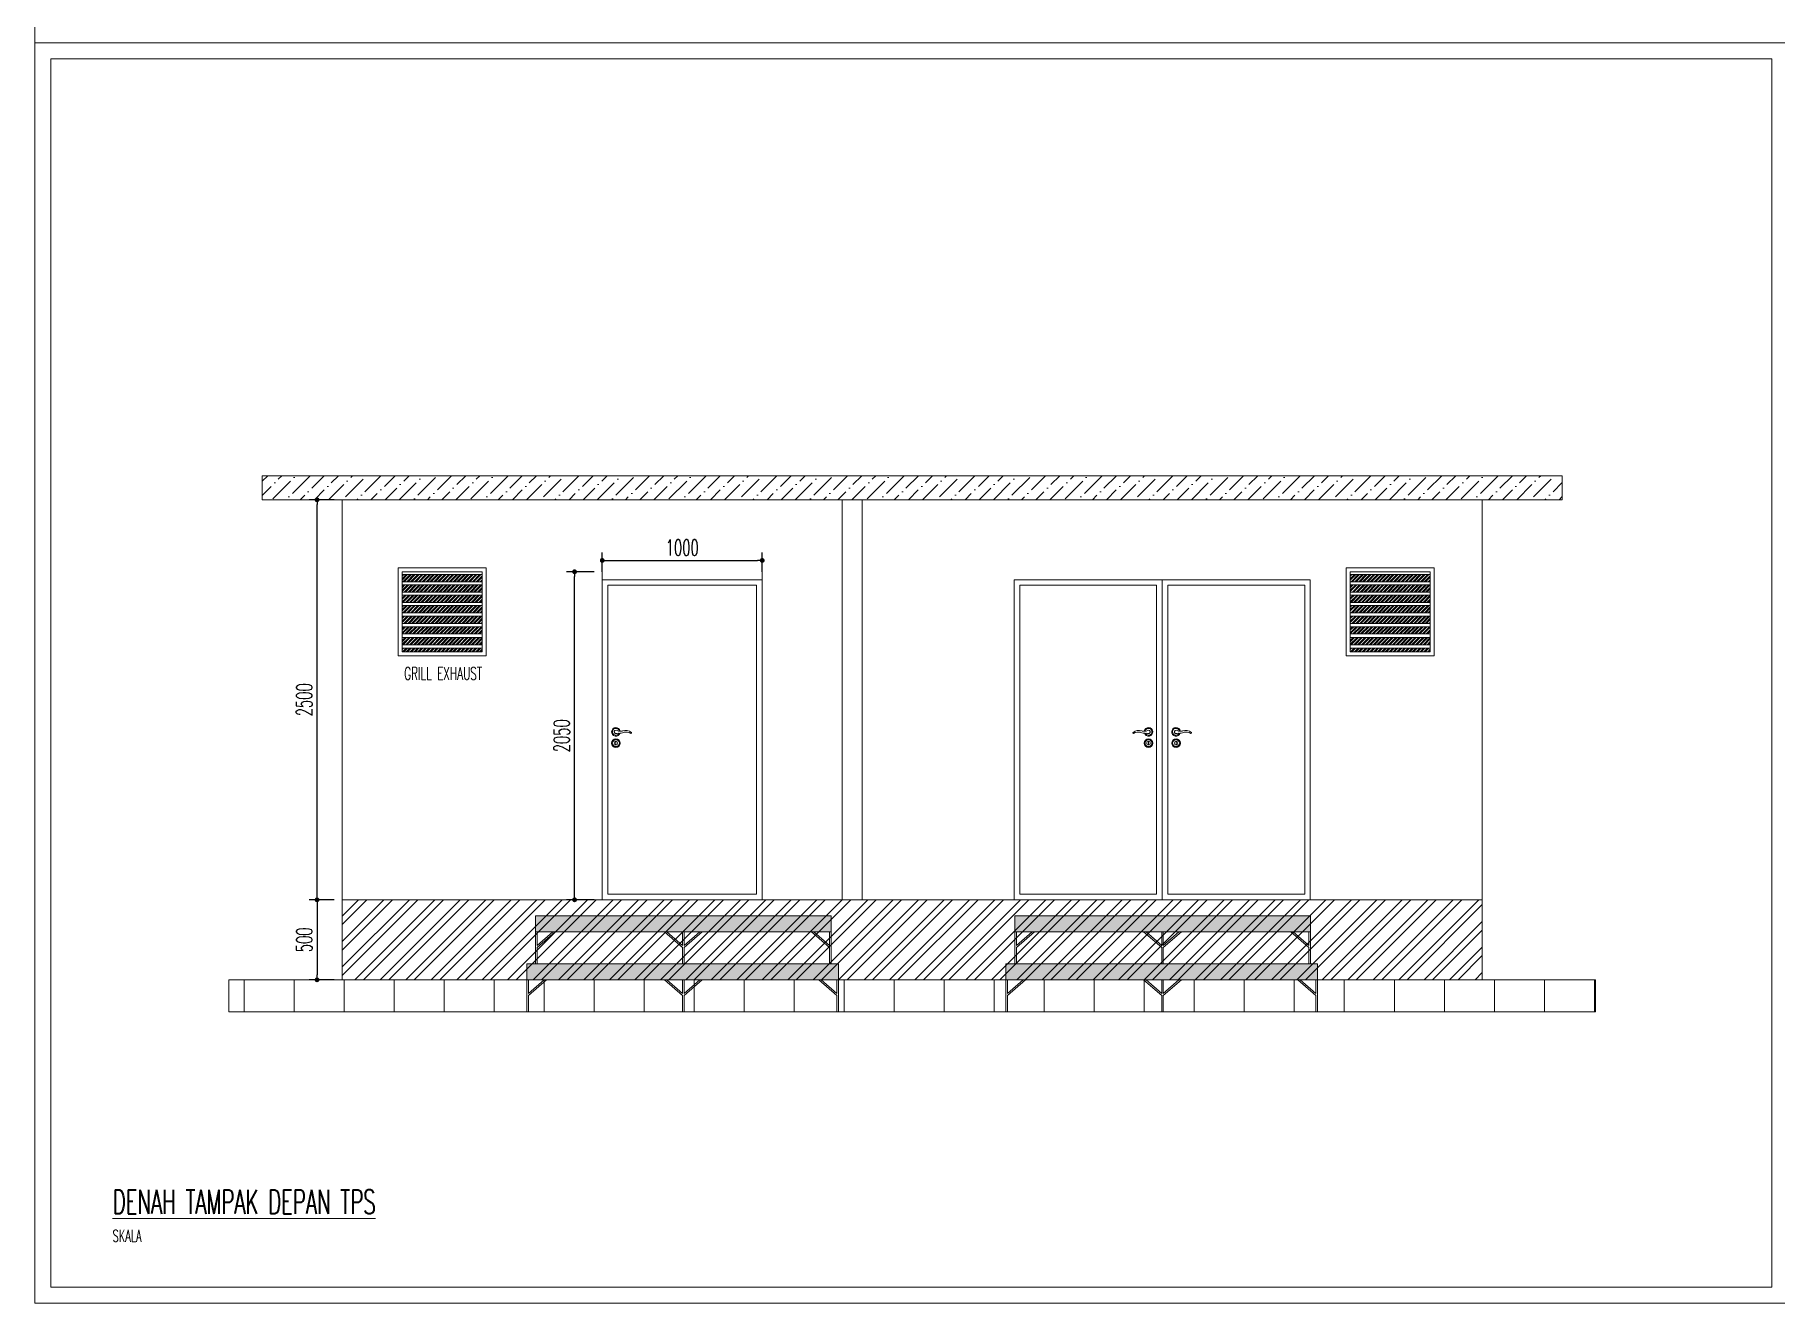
# Model space of a CAD drawing. Header units: millimetres. Extents: x -24432 to 28812, y 5 to 16204.
# Drawn here: x 11 to 10899, y 5 to 7932 of the extents above; entities that cross this region are included whole.
import ezdxf

# ---------------------------------------------------------------- set-up
doc = ezdxf.new("R2010")
doc.units = ezdxf.units.MM
doc.header["$MEASUREMENT"] = 0
for name, color, linetype, lineweight in [('C NOTASI', 3, 'Continuous', 5), ('inst ME', 7, 'Continuous', 13), ('J', 1, 'Continuous', 13)]:
    doc.layers.add(name, color=color, linetype=linetype, lineweight=lineweight)
doc.styles.add('300', font='rs.shx', dxfattribs={"width": 0.6, "height": 100})
doc.dimstyles.new('300', dxfattribs={"dimtxt": 50, "dimasz": 30, "dimexe": 50, "dimexo": 50, "dimgap": 30, "dimtad": 2, "dimdec": 0, "dimzin": 0, "dimtxsty": '300', "dimblk": 'DOT', "dimcen": 0.2, "dimclrd": 1, "dimclre": 1, "dimclrt": 3, "dimadec": 0, "dimazin": 0, "dimtfac": 1, "dimtdec": 0, "dimtix": 1, "dimtmove": 0, "dimatfit": 3, "dimfxl": 1, "dimtolj": 1, "dimtzin": 0, "dimarcsym": 0})

# ---------------------------------------------------------------- blocks, each defined once
blk = doc.blocks.new('Handle-01')
for centre, radius, start, end in [((-67, -55), 64.6, 70.65, 128.4783), ((-31, 66), 62.1, 256.7903, 291.8405), ((0, 0), 30, 198.0295, 169.9627), ((0, 0), 24, 204.5428, 168.2661), ((0, 0), 12, 259.2556, 132.4302), ((-105, -7), 3.6, 119.1006, 286.7307), ((-70, -64), 62.5, 75.7735, 122.6095), ((-12, 119), 130, 250.5926, 267.9682), ((63, 665), 680, 263.3155, 264.7224)]:
    blk.add_arc(centre, radius, start, end)
blk = doc.blocks.new('_Dot')
at = {"color": 0, "lineweight": -2}
blk.add_line((-0.5, 0), (-1, 0), dxfattribs=at)
at = {"color": 0, "const_width": 0.5}
blk.add_lwpolyline([(-0.25, 0, 1), (0.25, 0, 1)], format="xyb", close=True, dxfattribs=at)
blk = doc.blocks.new('*D45')
at = {"color": 1, "lineweight": -2, "transparency": 16777216}
for p, q in [((3557, 4576), (3557, 4697)), ((4557, 4576), (4557, 4697)), ((3587, 4647), (4527, 4647))]:
    blk.add_line(p, q, dxfattribs=at)
at = {"layer": 'Defpoints', "color": 0, "transparency": 16777216}
for p in [(4557, 4647), (3557, 4526), (4557, 4526)]:
    blk.add_point(p, dxfattribs=at)
at = {"color": 1, "lineweight": -2, "transparency": 16777216, "xscale": 30, "yscale": 30, "zscale": 30, "rotation": 180}
blk.add_blockref('_Dot', (3557, 4647), dxfattribs=at)
at = {"color": 1, "lineweight": -2, "transparency": 16777216, "xscale": 30, "yscale": 30, "zscale": 30}
blk.add_blockref('_Dot', (4557, 4647), dxfattribs=at)
at = {"color": 3, "transparency": 16777216, "insert": (4057, 4727), "char_height": 100, "attachment_point": 5, "style": '300'}
blk.add_mtext('\\A1;1000', dxfattribs=at)
blk = doc.blocks.new('*D46')
at = {"color": 1, "lineweight": -2, "transparency": 16777216}
for p, q in [((3507, 4576), (3334, 4576)), ((3384, 2556), (3384, 4546)), ((3507, 2526), (3334, 2526))]:
    blk.add_line(p, q, dxfattribs=at)
at = {"layer": 'Defpoints', "color": 0, "transparency": 16777216}
for p in [(3384, 4576), (3557, 4576), (3557, 2526)]:
    blk.add_point(p, dxfattribs=at)
at = {"color": 1, "lineweight": -2, "transparency": 16777216, "xscale": 30, "yscale": 30, "zscale": 30}
for p, rotation in [((3384, 4576), 90), ((3384, 2526), 270)]:
    blk.add_blockref('_Dot', p, dxfattribs=dict(at, rotation=rotation))
at = {"color": 3, "transparency": 16777216, "insert": (3304, 3551), "char_height": 100, "attachment_point": 5, "rotation": 90, "style": '300'}
blk.add_mtext('\\A1;2050', dxfattribs=at)
blk = doc.blocks.new('*D53')
at = {"color": 1, "lineweight": -2, "transparency": 16777216}
for p, q in [((1882, 2526), (1725, 2526)), ((1775, 2496), (1775, 2056)), ((1882, 2026), (1725, 2026))]:
    blk.add_line(p, q, dxfattribs=at)
at = {"layer": 'Defpoints', "color": 0, "transparency": 16777216}
for p in [(1932, 2526), (1775, 2026), (1932, 2026)]:
    blk.add_point(p, dxfattribs=at)
at = {"color": 1, "lineweight": -2, "transparency": 16777216, "xscale": 30, "yscale": 30, "zscale": 30}
for p, rotation in [((1775, 2526), 90), ((1775, 2026), 270)]:
    blk.add_blockref('_Dot', p, dxfattribs=dict(at, rotation=rotation))
at = {"color": 3, "transparency": 16777216, "insert": (1695, 2276), "char_height": 100, "attachment_point": 5, "rotation": 90, "style": '300'}
blk.add_mtext('\\A1;500', dxfattribs=at)
blk = doc.blocks.new('*D54')
at = {"color": 1, "lineweight": -2, "transparency": 16777216}
for p, q in [((1882, 5026), (1725, 5026)), ((1775, 2556), (1775, 4996)), ((1882, 2526), (1725, 2526))]:
    blk.add_line(p, q, dxfattribs=at)
at = {"layer": 'Defpoints', "color": 0, "transparency": 16777216}
for p in [(1775, 5026), (1932, 5026), (1932, 2526)]:
    blk.add_point(p, dxfattribs=at)
at = {"color": 1, "lineweight": -2, "transparency": 16777216, "xscale": 30, "yscale": 30, "zscale": 30}
for p, rotation in [((1775, 5026), 90), ((1775, 2526), 270)]:
    blk.add_blockref('_Dot', p, dxfattribs=dict(at, rotation=rotation))
at = {"color": 3, "transparency": 16777216, "insert": (1695, 3776), "char_height": 100, "attachment_point": 5, "rotation": 90, "style": '300'}
blk.add_mtext('\\A1;2500', dxfattribs=at)

msp = doc.modelspace()

# ---------------------------------------------------------------- hatches: boundary and pattern name
at = {"layer": 'C NOTASI', "ltscale": 0.15}
h = msp.add_hatch(dxfattribs=at)
h.set_pattern_fill('ANSI32', color=251, scale=45.454545, style=0)
h.set_pattern_definition([(45, (-7007.158, -8.48), (-12.052956, 12.052956), []), (45, (-6999.122, -8.48), (-12.052956, 12.052956), [])])
h.paths.add_polyline_path([(2806.7, 4558.1), (2306.7, 4558.1), (2306.7, 4513), (2806.7, 4513)])
h.paths.add_polyline_path([(2806.7, 4493.9), (2306.7, 4493.9), (2306.7, 4448.9), (2806.7, 4448.9)])
h.paths.add_polyline_path([(2806.7, 4429.8), (2306.7, 4429.8), (2306.7, 4384.7), (2806.7, 4384.7)])
h.paths.add_polyline_path([(2806.7, 4365.6), (2306.7, 4365.6), (2306.7, 4320.5), (2806.7, 4320.5)])
h.paths.add_polyline_path([(2806.7, 4298.9), (2306.7, 4298.9), (2306.7, 4253.8), (2806.7, 4253.8)])
h.paths.add_polyline_path([(2806.7, 4232.3), (2306.7, 4232.3), (2306.7, 4187.2), (2806.7, 4187.2)])
h.paths.add_polyline_path([(2806.7, 4165.6), (2306.7, 4165.6), (2306.7, 4120.5), (2806.7, 4120.5)])
h.paths.add_polyline_path([(2806.7, 4099), (2306.7, 4099), (2306.7, 4076.4), (2806.7, 4076.4)])
h = msp.add_hatch(dxfattribs=at)
h.set_pattern_fill('ANSI32', color=251, scale=45.454545, style=0)
h.set_pattern_definition([(45, (-1082.221, -8.48), (-12.052956, 12.052956), []), (45, (-1074.186, -8.48), (-12.052956, 12.052956), [])])
h.paths.add_polyline_path([(8731.7, 4558.1), (8231.7, 4558.1), (8231.7, 4513), (8731.7, 4513)])
h.paths.add_polyline_path([(8731.7, 4493.9), (8231.7, 4493.9), (8231.7, 4448.9), (8731.7, 4448.9)])
h.paths.add_polyline_path([(8731.7, 4429.8), (8231.7, 4429.8), (8231.7, 4384.7), (8731.7, 4384.7)])
h.paths.add_polyline_path([(8731.7, 4365.6), (8231.7, 4365.6), (8231.7, 4320.5), (8731.7, 4320.5)])
h.paths.add_polyline_path([(8731.7, 4298.9), (8231.7, 4298.9), (8231.7, 4253.8), (8731.7, 4253.8)])
h.paths.add_polyline_path([(8731.7, 4232.3), (8231.7, 4232.3), (8231.7, 4187.2), (8731.7, 4187.2)])
h.paths.add_polyline_path([(8731.7, 4165.6), (8231.7, 4165.6), (8231.7, 4120.5), (8731.7, 4120.5)])
h.paths.add_polyline_path([(8731.7, 4099), (8231.7, 4099), (8231.7, 4076.4), (8731.7, 4076.4)])
at = {"layer": 'inst ME'}
h = msp.add_hatch(dxfattribs=at)
h.set_pattern_fill('ANSI36', color=4, scale=500)
h.set_pattern_definition([(45, (-555.76, -76748.934), (33.14563, 121.53398), [156.25, -31.25, 0, -31.25])])
h.paths.add_polyline_path([(9556.7, 5176.4), (1431.7, 5176.4), (1431.7, 5026.4), (1931.7, 5026.4), (9556.7, 5026.4)])
h = msp.add_hatch(dxfattribs=at)
h.set_pattern_fill('ANSI32', color=129, scale=300)
h.set_pattern_definition([(45, (-555.76, -76748.93), (-79.54951, 79.54951), []), (45, (-502.73, -76748.93), (-79.54951, 79.54951), [])])
h.paths.add_polyline_path([(9056.7, 2526.4), (1931.7, 2526.4), (1931.7, 2026.4), (9056.7, 2026.4)])
h = msp.add_hatch(color=32, dxfattribs=at)
h.dxf.hatch_style = 1
h.paths.add_polyline_path([(4987.7, 2426.4), (4140.2, 2426.4), (3140.4, 2426.4), (3140.4, 2326.4), (4987.7, 2326.4)])
h.paths.add_polyline_path([(5032.7, 2126.4), (4932.7, 2126.4), (4085.2, 2126.4), (3085.4, 2126.4), (3085.4, 2026.4), (4932.7, 2026.4), (5032.7, 2026.4)])
h = msp.add_hatch(color=32, dxfattribs=at)
h.dxf.hatch_style = 1
h.paths.add_polyline_path([(7982.2, 2426.4), (7134.7, 2426.4), (6134.9, 2426.4), (6134.9, 2326.4), (7982.2, 2326.4)])
h.paths.add_polyline_path([(8027.2, 2126.4), (7927.2, 2126.4), (7079.7, 2126.4), (6079.9, 2126.4), (6079.9, 2026.4), (7927.2, 2026.4), (8027.2, 2026.4)])
at = {"layer": 'inst ME', "true_color": 0xf8991e}
h = msp.add_hatch(dxfattribs=at)
h.set_pattern_fill('ANSI31', color=30, scale=2500, angle=45)
h.set_pattern_definition([(90, (-555.76, -76748.93), (-312.5, 0), [])])
h.paths.add_polyline_path([(9764.9, 2026.4), (1223.5, 2026.4), (1223.5, 1826.4), (9764.9, 1826.4)])

# ---------------------------------------------------------------- linework, layer by layer
at = {"layer": 'C NOTASI', "ltscale": 0.15}
for p, q in [((2306.7, 4558.1, 15.4), (2806.7, 4558.1, 15.4)), ((2306.7, 4513, 15.4), (2806.7, 4513, 15.4)), ((2306.7, 4493.9, 15.4), (2806.7, 4493.9, 15.4)), ((8231.7, 4558.1, 15.4), (8731.7, 4558.1, 15.4)), ((8231.7, 4513, 15.4), (8731.7, 4513, 15.4)), ((8231.7, 4493.9, 15.4), (8731.7, 4493.9, 15.4)), ((2306.7, 4448.9, 15.4), (2806.7, 4448.9, 15.4)), ((2306.7, 4429.8, 15.4), (2806.7, 4429.8, 15.4)), ((2306.7, 4384.7, 15.4), (2806.7, 4384.7, 15.4)), ((2306.7, 4365.6, 15.4), (2806.7, 4365.6, 15.4)), ((8231.7, 4448.9, 15.4), (8731.7, 4448.9, 15.4)), ((8231.7, 4429.8, 15.4), (8731.7, 4429.8, 15.4)), ((8231.7, 4384.7, 15.4), (8731.7, 4384.7, 15.4)), ((8231.7, 4365.6, 15.4), (8731.7, 4365.6, 15.4)), ((2306.7, 4320.5, 15.4), (2806.7, 4320.5, 15.4)), ((2306.7, 4298.9, 20.9), (2806.7, 4298.9, 20.9)), ((2306.7, 4253.8, 20.9), (2806.7, 4253.8, 20.9)), ((8231.7, 4320.5, 15.4), (8731.7, 4320.5, 15.4)), ((8231.7, 4298.9, 20.9), (8731.7, 4298.9, 20.9)), ((8231.7, 4253.8, 20.9), (8731.7, 4253.8, 20.9)), ((2306.7, 4232.3, 26.4), (2806.7, 4232.3, 26.4)), ((2306.7, 4187.2, 26.4), (2806.7, 4187.2, 26.4)), ((2306.7, 4165.6, 31.8), (2806.7, 4165.6, 31.8)), ((8231.7, 4232.3, 26.4), (8731.7, 4232.3, 26.4)), ((8231.7, 4187.2, 26.4), (8731.7, 4187.2, 26.4)), ((8231.7, 4165.6, 31.8), (8731.7, 4165.6, 31.8)), ((2306.7, 4120.5, 31.8), (2806.7, 4120.5, 31.8)), ((2306.7, 4099, 37.3), (2806.7, 4099, 37.3)), ((8231.7, 4120.5, 31.8), (8731.7, 4120.5, 31.8)), ((8231.7, 4099, 37.3), (8731.7, 4099, 37.3))]:
    msp.add_line(p, q, dxfattribs=at)
for points in [[(2281.7, 4601.4), (2831.7, 4601.4), (2831.7, 4051.4), (2281.7, 4051.4)], [(2306.7, 4576.4), (2806.7, 4576.4), (2806.7, 4076.4), (2306.7, 4076.4)], [(8206.7, 4601.4), (8756.7, 4601.4), (8756.7, 4051.4), (8206.7, 4051.4)], [(8231.7, 4576.4), (8731.7, 4576.4), (8731.7, 4076.4), (8231.7, 4076.4)]]:
    msp.add_lwpolyline(points, close=True, dxfattribs=at)
at = {"layer": 'inst ME'}
for points in [[(11.4, 15758.5), (10965.9, 15758.5), (10965.9, 7881.8), (11.4, 7881.8)], [(11.4, 7881.8), (10965.9, 7881.8), (10965.9, 5.1), (11.4, 5.1)], [(111.4, 7781.8), (10865.9, 7781.8), (10865.9, 105.1), (111.4, 105.1)], [(3556.7, 4526.4), (4556.7, 4526.4), (4556.7, 2526.4), (3556.7, 2526.4)], [(3591.7, 4491.4), (4521.7, 4491.4), (4521.7, 2561.4), (3591.7, 2561.4)], [(6131.6, 4526.4), (7056.7, 4526.4), (7056.7, 2526.4), (6131.6, 2526.4)], [(6166.6, 4491.4), (7021.7, 4491.4), (7021.7, 2561.4), (6166.6, 2561.4)], [(7056.7, 2526.4), (7981.6, 2526.4), (7981.6, 4526.4), (7056.7, 4526.4)], [(7091.7, 2561.4), (7946.6, 2561.4), (7946.6, 4491.4), (7091.7, 4491.4)], [(9764.9, 2026.4), (9764.9, 1826.4), (1223.5, 1826.4), (1223.5, 2026.4)]]:
    msp.add_lwpolyline(points, close=True, dxfattribs=at)
for points in [[(9556.7, 5176.4), (1431.7, 5176.4)], [(1931.7, 5026.4), (1431.7, 5026.4), (1431.7, 5176.4), (1931.7, 5176.4)], [(9056.7, 5026.4), (9556.7, 5026.4), (9556.7, 5176.4), (9056.7, 5176.4)], [(9556.7, 5026.4), (1431.7, 5026.4)], [(1931.7, 5026.4), (1931.7, 2026.4)], [(5056.7, 5026.4), (5056.7, 2526.4)], [(5181.7, 5026.4), (5181.7, 2526.4)], [(9056.7, 5026.4), (9056.7, 2026.4)], [(9056.7, 5026.4), (9556.7, 5026.4)], [(3556.7, 4576.4), (3556.7, 2526.4)], [(4556.7, 4576.4), (4556.7, 2526.4)], [(4556.7, 4526.4), (3556.7, 4526.4)], [(9056.7, 2526.4), (1931.7, 2526.4)], [(3140.2, 2426.4), (4140.2, 2426.4), (4987.7, 2426.4), (4987.7, 2326.4), (3140.4, 2326.4), (3140.4, 2426.4)], [(6134.7, 2426.4), (7134.7, 2426.4), (7982.2, 2426.4), (7982.2, 2326.4), (6134.9, 2326.4), (6134.9, 2426.4)], [(3140.4, 2326.4), (3140.4, 2126.4)], [(3150.4, 2326.4), (3150.4, 2240.7)], [(3150.4, 2240.7), (3248.2, 2326.4)], [(3150.4, 2227.4), (3263.4, 2326.4)], [(4058.4, 2227.4), (3945.5, 2326.4)], [(4058.4, 2240.7), (3960.6, 2326.4)], [(4058.4, 2326.4), (4058.4, 2240.7)], [(4058.4, 2326.4), (4058.4, 2240.7)], [(4068.4, 2326.4), (4068.4, 2240.7)], [(4068.4, 2326.4), (4068.4, 2240.7)], [(4068.4, 2240.7), (4166.2, 2326.4)], [(4068.4, 2227.4), (4181.4, 2326.4)], [(4977.7, 2227.4), (4864.7, 2326.4)], [(4977.7, 2240.7), (4879.9, 2326.4)], [(4977.7, 2326.4), (4977.7, 2240.7)], [(4977.7, 2326.4), (4977.7, 2240.7)], [(4987.7, 2326.4), (4987.7, 2126.4)], [(4987.7, 2326.4), (4987.7, 2126.4)], [(6134.9, 2326.4), (6134.9, 2126.4)], [(6144.9, 2326.4), (6144.9, 2240.7)], [(6144.9, 2240.7), (6242.7, 2326.4)], [(6144.9, 2227.4), (6257.9, 2326.4)], [(7053, 2227.4), (6940, 2326.4)], [(7053, 2240.7), (6955.2, 2326.4)], [(7053, 2326.4), (7053, 2240.7)], [(7053, 2326.4), (7053, 2240.7)], [(7063, 2326.4), (7063, 2240.7)], [(7063, 2326.4), (7063, 2240.7)], [(7063, 2240.7), (7160.8, 2326.4)], [(7063, 2227.4), (7175.9, 2326.4)], [(7972.2, 2227.4), (7859.2, 2326.4)], [(7972.2, 2240.7), (7874.4, 2326.4)], [(7972.2, 2326.4), (7972.2, 2240.7)], [(7972.2, 2326.4), (7972.2, 2240.7)], [(7982.2, 2326.4), (7982.2, 2126.4)], [(7982.2, 2326.4), (7982.2, 2126.4)], [(3150.4, 2227.4), (3150.4, 2126.4)], [(4058.4, 2227.4), (4058.4, 2126.4)], [(4058.4, 2227.4), (4058.4, 2126.4)], [(4068.4, 2227.4), (4068.4, 2126.4)], [(4068.4, 2227.4), (4068.4, 2126.4)], [(4977.7, 2227.4), (4977.7, 2126.4)], [(4977.7, 2227.4), (4977.7, 2126.4)], [(6144.9, 2227.4), (6144.9, 2126.4)], [(7053, 2227.4), (7053, 2126.4)], [(7053, 2227.4), (7053, 2126.4)], [(7063, 2227.4), (7063, 2126.4)], [(7063, 2227.4), (7063, 2126.4)], [(7972.2, 2227.4), (7972.2, 2126.4)], [(7972.2, 2227.4), (7972.2, 2126.4)], [(3085.2, 2126.4), (4085.2, 2126.4), (4932.7, 2126.4)], [(4932.7, 2026.4), (3085.4, 2026.4), (3085.4, 2126.4)], [(3150.4, 2126.4), (3140.4, 2126.4)], [(4058.4, 2126.4), (4068.4, 2126.4)], [(4068.4, 2126.4), (4058.4, 2126.4)], [(4932.7, 2126.4), (4932.7, 2126.4), (5032.7, 2126.4), (5032.7, 2026.4), (4932.7, 2026.4)], [(4977.7, 2126.4), (4987.7, 2126.4)], [(4987.7, 2126.4), (4977.7, 2126.4)], [(6079.7, 2126.4), (7079.7, 2126.4), (7927.2, 2126.4)], [(7927.2, 2026.4), (6079.9, 2026.4), (6079.9, 2126.4)], [(6144.9, 2126.4), (6134.9, 2126.4)], [(7053, 2126.4), (7063, 2126.4)], [(7063, 2126.4), (7053, 2126.4)], [(7927.2, 2126.4), (7927.2, 2126.4), (8027.2, 2126.4), (8027.2, 2026.4), (7927.2, 2026.4)], [(7972.2, 2126.4), (7982.2, 2126.4)], [(7982.2, 2126.4), (7972.2, 2126.4)], [(9056.7, 2026.4), (1931.7, 2026.4)], [(3085.4, 2026.4), (3085.4, 1826.4)], [(3095.4, 2026.4), (3095.4, 1940.7)], [(3095.4, 1940.7), (3193.2, 2026.4)], [(3095.4, 1927.4), (3208.4, 2026.4)], [(4058.4, 1927.4), (3945.5, 2026.4)], [(4058.4, 1940.7), (3960.6, 2026.4)], [(4058.4, 2026.4), (4058.4, 1940.7)], [(4058.4, 2026.4), (4058.4, 1940.7)], [(4068.4, 2026.4), (4068.4, 1940.7)], [(4068.4, 2026.4), (4068.4, 1940.7)], [(4068.4, 1940.7), (4166.2, 2026.4)], [(4068.4, 1927.4), (4181.4, 2026.4)], [(5022.7, 1927.4), (4909.7, 2026.4)], [(5022.7, 1940.7), (4924.9, 2026.4)], [(5022.7, 2026.4), (5022.7, 1940.7)], [(5022.7, 2026.4), (5022.7, 1940.7)], [(5032.7, 2026.4), (5032.7, 1826.4)], [(5032.7, 2026.4), (5032.7, 1826.4)], [(6079.9, 2026.4), (6079.9, 1826.4)], [(6089.9, 2026.4), (6089.9, 1940.7)], [(6089.9, 1940.7), (6187.7, 2026.4)], [(6089.9, 1927.4), (6202.9, 2026.4)], [(7053, 1927.4), (6940, 2026.4)], [(7053, 1940.7), (6955.2, 2026.4)], [(7053, 2026.4), (7053, 1940.7)], [(7053, 2026.4), (7053, 1940.7)], [(7063, 2026.4), (7063, 1940.7)], [(7063, 2026.4), (7063, 1940.7)], [(7063, 1940.7), (7160.8, 2026.4)], [(7063, 1927.4), (7175.9, 2026.4)], [(8017.2, 1927.4), (7904.2, 2026.4)], [(8017.2, 1940.7), (7919.4, 2026.4)], [(8017.2, 2026.4), (8017.2, 1940.7)], [(8017.2, 2026.4), (8017.2, 1940.7)], [(8027.2, 2026.4), (8027.2, 1826.4)], [(8027.2, 2026.4), (8027.2, 1826.4)], [(3095.4, 1927.4), (3095.4, 1826.4)], [(4058.4, 1927.4), (4058.4, 1826.4)], [(4058.4, 1927.4), (4058.4, 1826.4)], [(4068.4, 1927.4), (4068.4, 1826.4)], [(4068.4, 1927.4), (4068.4, 1826.4)], [(5022.7, 1927.4), (5022.7, 1826.4)], [(5022.7, 1927.4), (5022.7, 1826.4)], [(6089.9, 1927.4), (6089.9, 1826.4)], [(7053, 1927.4), (7053, 1826.4)], [(7053, 1927.4), (7053, 1826.4)], [(7063, 1927.4), (7063, 1826.4)], [(7063, 1927.4), (7063, 1826.4)], [(8017.2, 1927.4), (8017.2, 1826.4)], [(8017.2, 1927.4), (8017.2, 1826.4)], [(3095.4, 1826.4), (3085.4, 1826.4)], [(4058.4, 1826.4), (4068.4, 1826.4)], [(4068.4, 1826.4), (4058.4, 1826.4)], [(5022.7, 1826.4), (5032.7, 1826.4)], [(5032.7, 1826.4), (5022.7, 1826.4)], [(6089.9, 1826.4), (6079.9, 1826.4)], [(7053, 1826.4), (7063, 1826.4)], [(7063, 1826.4), (7053, 1826.4)], [(8017.2, 1826.4), (8027.2, 1826.4)], [(8027.2, 1826.4), (8017.2, 1826.4)]]:
    msp.add_lwpolyline(points, dxfattribs=at)
at = {"layer": 'J'}
for p, q in [((3642.7, 3497.4), (3642.7, 3512.3)), ((6970.8, 3497.4), (6970.8, 3512.3)), ((7142.7, 3497.4), (7142.7, 3512.3))]:
    msp.add_line(p, q, dxfattribs=at)
at = {"layer": 'J', "extrusion": (0, 0, -1)}
for centre in [(3642.7, 3504.9), (7142.7, 3504.9)]:
    msp.add_ellipse(centre, major_axis=(-19.1, 19.1), ratio=1, dxfattribs=at)
for centre, major_axis in [((3642.7, 3504.9), (15.3, 15.3)), ((3642.7, 3504.9), (7.64, 7.64)), ((7142.7, 3504.9), (15.3, 15.3)), ((7142.7, 3504.9), (7.64, 7.64))]:
    msp.add_ellipse(centre, major_axis=major_axis, ratio=1, start_param=1.5707963, end_param=7.8539816, dxfattribs=at)
at = {"layer": 'J'}
msp.add_ellipse((6970.8, 3504.9), major_axis=(19.1, 19.1), ratio=1, dxfattribs=at)
for major_axis in [(-15.3, 15.3), (-7.64, 7.64)]:
    msp.add_ellipse((6970.8, 3504.9), major_axis=major_axis, ratio=1, start_param=1.5707963, end_param=7.8539816, dxfattribs=at)

# ---------------------------------------------------------------- block references
at = {"layer": 'J', "extrusion": (0, 0, -1), "yscale": 0.8998638043971724, "zscale": -0.8998638043971724}
for p, xscale in [((-3642.7, 3575.7), 0.8998638043971724), ((-6970.8, 3575.7), -0.8998638043971724), ((-7142.7, 3575.7), 0.8998638043971724)]:
    msp.add_blockref('Handle-01', p, dxfattribs=dict(at, xscale=xscale))

# ---------------------------------------------------------------- texts
at = {"layer": 'inst ME', "color": 3, "insert": (2563, 3940.3), "char_height": 80, "attachment_point": 5, "style": '300'}
msp.add_mtext('\\A1;GRILL EXHAUST', dxfattribs=at)
at = {"layer": 'inst ME', "color": 3, "insert": (2593.3, 550.7), "char_height": 150, "width": 4192.106, "attachment_point": 5, "style": '300'}
msp.add_mtext('\\A1;\\pxql;{\\LDENAH TAMPAK DEPAN TPS\\P\\H0.5x;\\lSKALA}', dxfattribs=at)

# ---------------------------------------------------------------- dimensions: what is measured, and where the dimension line sits
for base, p1, p2, picture, middle in [((1775.2, 5026.4), (1931.7, 2526.4), (1931.7, 5026.4), '*D54', (1695.2, 3776.4)), ((3384.3, 4576.4), (3556.7, 2526.4), (3556.7, 4576.4), '*D46', (3304.3, 3551.4)), ((1775.2, 2026.4), (1931.7, 2526.4), (1931.7, 2026.4), '*D53', (1695.2, 2276.4))]:
    dim = msp.add_linear_dim(base=base, p1=p1, p2=p2, angle=90, dimstyle='300')
    dim.commit()
    dim.dimension.update_dxf_attribs({"geometry": picture, "text_midpoint": middle})
dim = msp.add_linear_dim(base=(4556.7, 4646.7), p1=(3556.7, 4526.4), p2=(4556.7, 4526.4), dimstyle='300')
dim.commit()
dim.dimension.update_dxf_attribs({"geometry": '*D45', "text_midpoint": (4056.7, 4726.7)})

doc.saveas('drawing.dxf')
